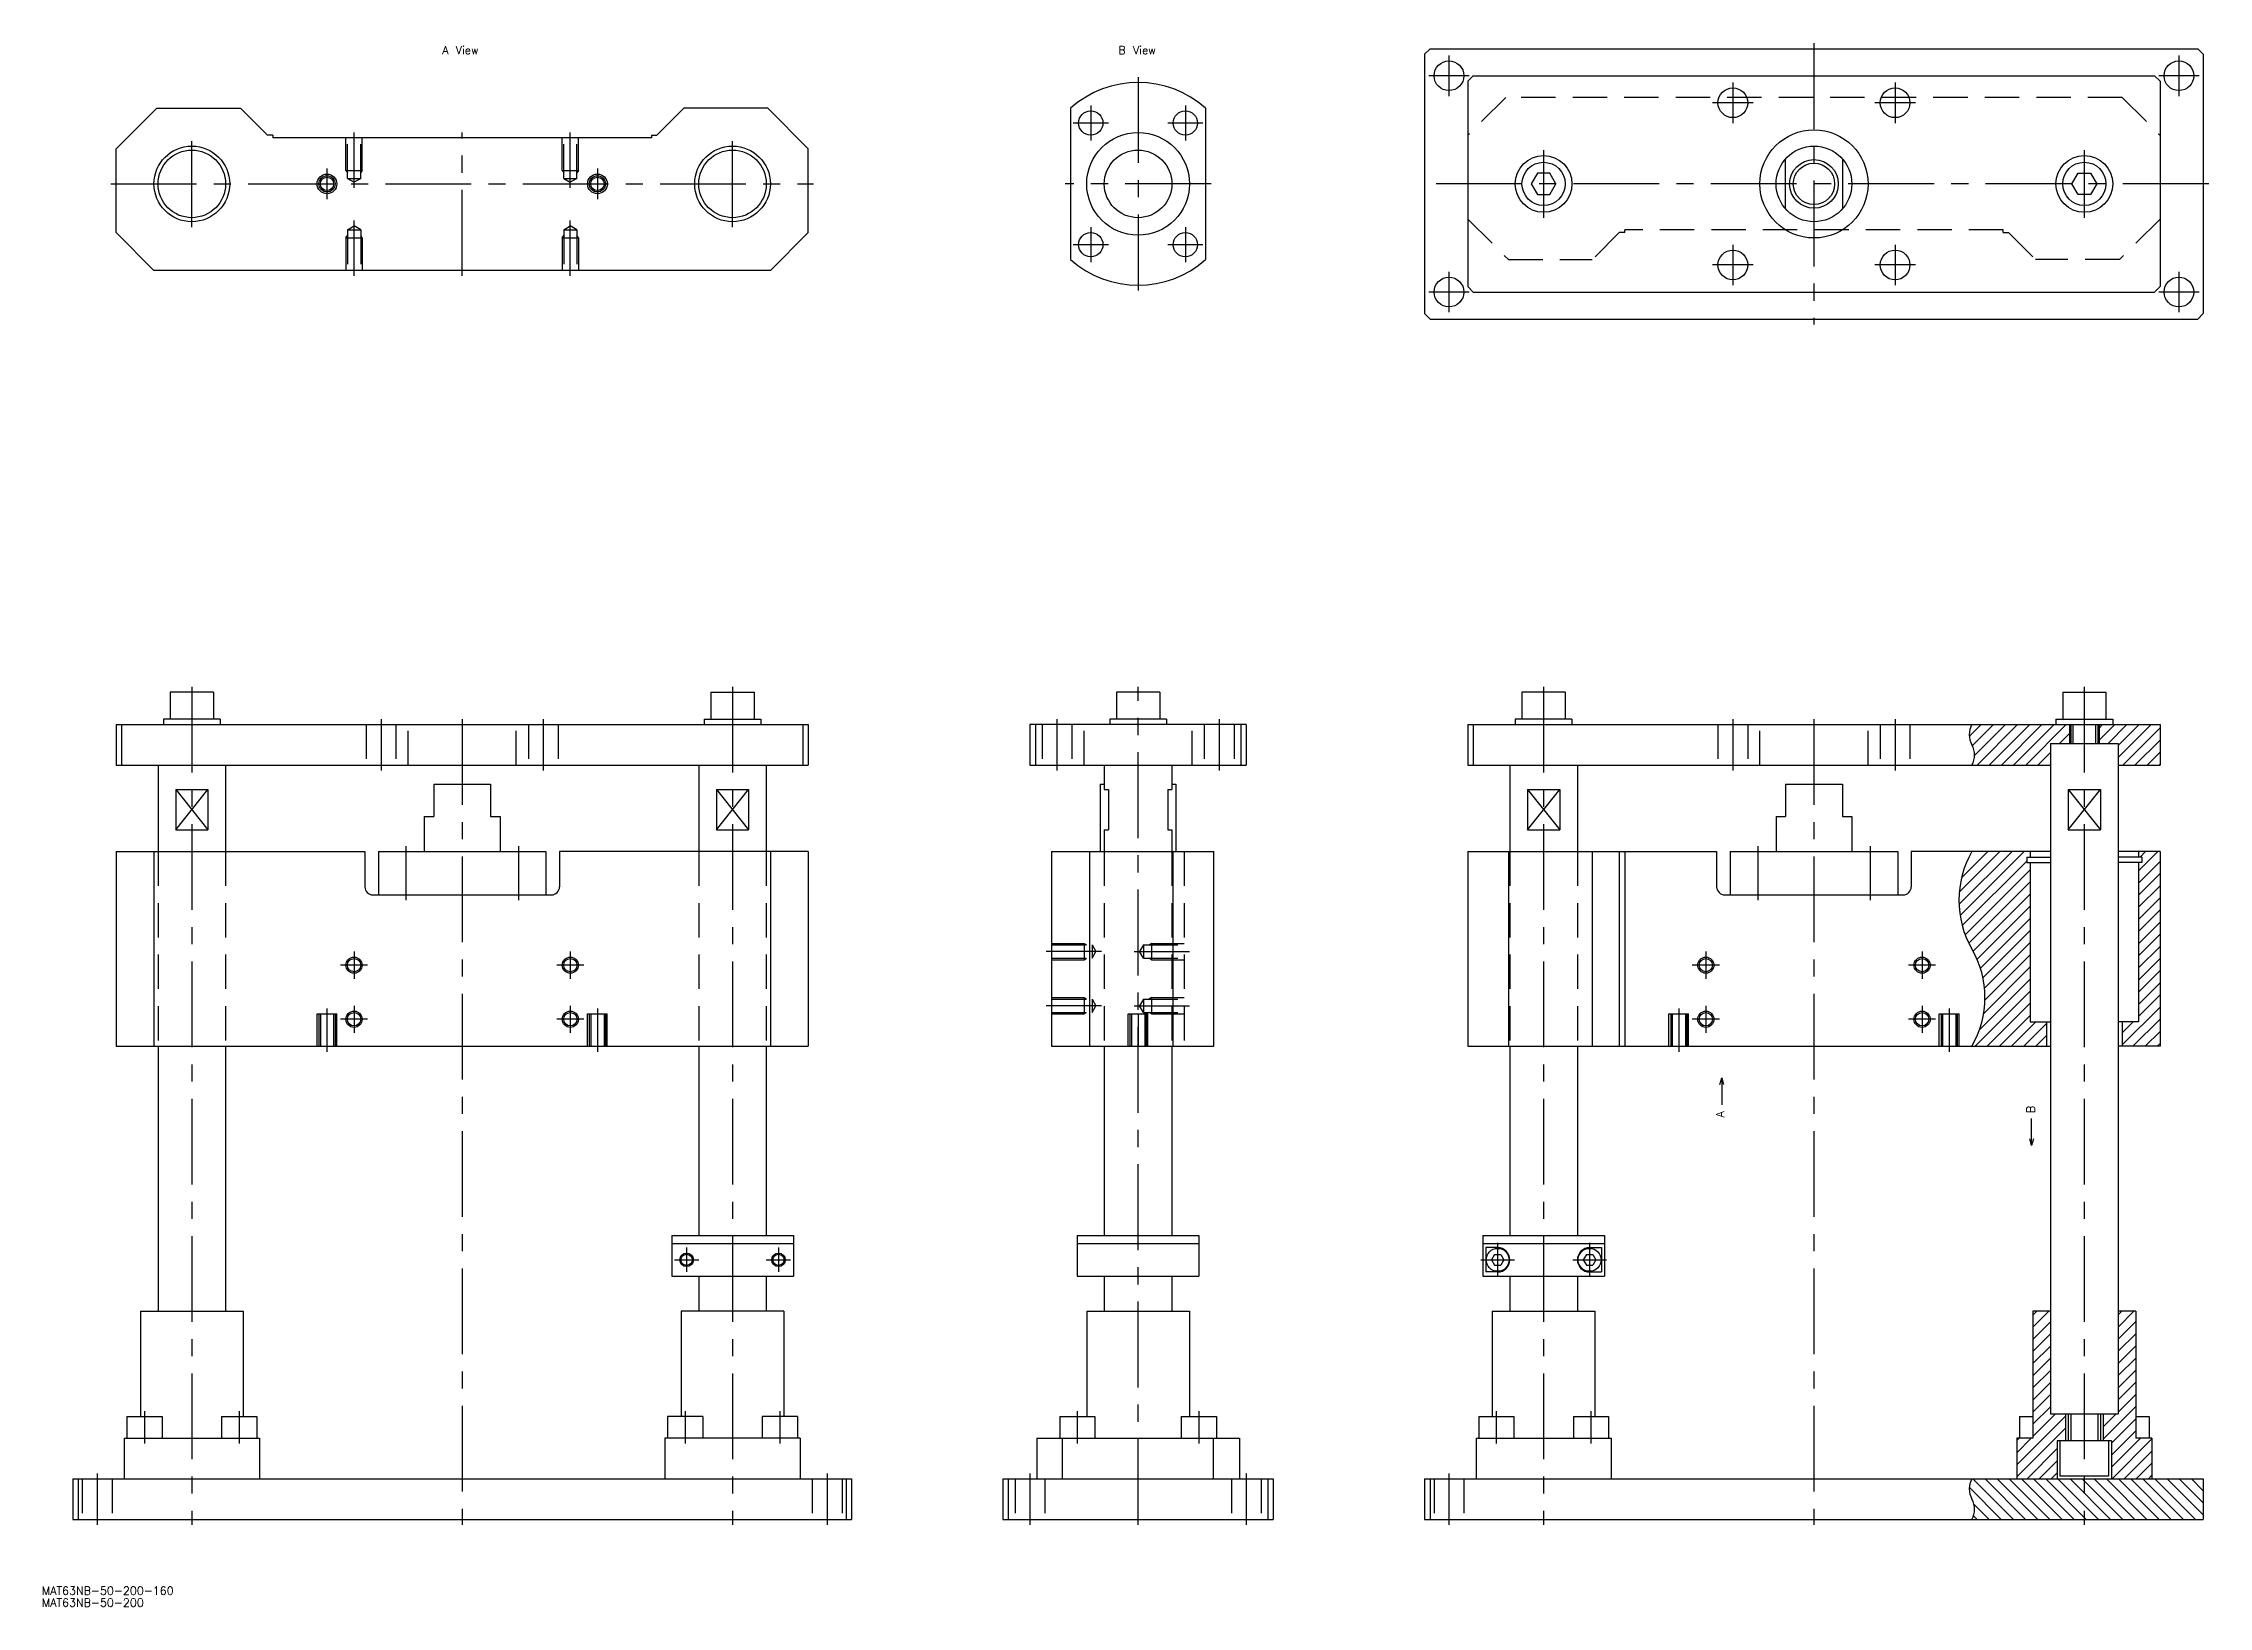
# Model space of a CAD drawing. Extents: x -405 to 396, y -526 to 52.
import ezdxf

# ---------------------------------------------------------------- set-up
doc = ezdxf.new("R2010")
doc.units = 0
doc.linetypes.add('CENTER', pattern=[50.8, 31.75, -6.35, 6.35, -6.35])
doc.linetypes.add('DASHED', pattern=[19.05, 12.7, -6.35])
doc.layers.get('0').update_dxf_attribs({"linetype": 'CONTINUOUS'})
doc.layers.add('CENTER', color=1, linetype='CENTER')
doc.styles.get("Standard").update_dxf_attribs({"font": 'txt.shx', "height": 3, "bigfont": 'bigfont.shx'})

# ---------------------------------------------------------------- blocks, each defined once
blk = doc.blocks.new('*U3')
at = {"color": 7, "linetype": 'CONTINUOUS'}
blk.add_text('MAT63NB-50-200-160', height=3, dxfattribs=at).set_placement((-405.45, -521.89))
blk = doc.blocks.new('*U4')
at = {"color": 7, "linetype": 'CONTINUOUS'}
blk.add_text('MAT63NB-50-200', height=3, dxfattribs=at).set_placement((-405.45, -526.31))
blk = doc.blocks.new('*U6')
at = {"color": 137, "linetype": 'CONTINUOUS'}
blk.add_text('A View', height=3, dxfattribs=at).set_placement((-257.37, 47.96))
blk = doc.blocks.new('*U7')
at = {"color": 137, "linetype": 'CONTINUOUS'}
blk.add_text('B View', height=3, dxfattribs=at).set_placement((-7.28, 47.96))
blk = doc.blocks.new('_OPEN30')
at = {"color": 0, "linetype": 'BYBLOCK'}
for p, q in [((-1, 0.27), (0, 0)), ((0, 0), (-1, -0.27)), ((0, 0), (-1, 0))]:
    blk.add_line(p, q, dxfattribs=at)
blk = doc.blocks.new('*U8')
at = {"color": 137, "linetype": 'CONTINUOUS'}
blk.add_lwpolyline([(330.51, -353.2), (330.51, -345.7)], dxfattribs=at)
at = {"color": 137, "linetype": 'CONTINUOUS', "xscale": 2.5, "yscale": 2.5, "zscale": 2.5, "rotation": 270}
blk.add_blockref('_OPEN30', (330.51, -355.7), dxfattribs=at)
blk = doc.blocks.new('*U9')
at = {"color": 137, "linetype": 'CONTINUOUS'}
blk.add_lwpolyline([(215.91, -333.2), (215.91, -340.7)], dxfattribs=at)
at = {"color": 137, "linetype": 'CONTINUOUS', "xscale": 2.5, "yscale": 2.5, "zscale": 2.5, "rotation": 90}
blk.add_blockref('_OPEN30', (215.91, -330.7), dxfattribs=at)
blk = doc.blocks.new('*U10')
at = {"color": 137, "linetype": 'CONTINUOUS'}
blk.add_text('A', height=3, rotation=90, dxfattribs=at).set_placement((216.83, -345.37))
blk = doc.blocks.new('*U11')
at = {"color": 137, "linetype": 'CONTINUOUS'}
blk.add_text('B', height=3, rotation=90, dxfattribs=at).set_placement((331.67, -343.71))

msp = doc.modelspace()

# ---------------------------------------------------------------- linework, layer by layer
at = {"color": 7, "linetype": 'CONTINUOUS'}
for p, q in [((106, 48), (108, 50)), ((108, 50), (392, 50)), ((392, 50), (394, 48)), ((106, 48), (106, -48)), ((394, 48), (394, -48)), ((122, 38), (124, 40)), ((122, 38), (122, -38)), ((124, 40), (376, 40)), ((378, 38), (376, 40)), ((378, 38), (378, -38)), ((-378, 13), (-363, 28)), ((-363, 28), (-332, 28)), ((-322, 18), (-332, 28)), ((-178, 18), (-168, 28)), ((-137, 28), (-168, 28)), ((-122, 13), (-137, 28)), ((-25, 27.95), (-25, -27.95)), ((25, 27.95), (25, -27.95)), ((-320, 18), (-322, 18)), ((-320, 18), (-320, 17)), ((-180, 17), (-320, 17)), ((-180, 18), (-180, 17)), ((-180, 18), (-178, 18)), ((-378, -18), (-378, 13)), ((-122, -18), (-122, 13)), ((239.5, -9.26), (239.5, 9.26)), ((260.5, 9.26), (260.5, -9.26)), ((147.71, 3.96), (145.43, 0)), ((145.43, 0), (147.71, -3.96)), ((152.29, 3.96), (147.71, 3.96)), ((154.58, 0), (152.29, 3.96)), ((345.42, 0), (347.71, 3.96)), ((347.71, 3.96), (352.29, 3.96)), ((352.29, 3.96), (354.57, 0)), ((354.57, 0), (352.29, -3.96)), ((147.71, -3.96), (152.29, -3.96)), ((152.29, -3.96), (154.58, 0)), ((347.71, -3.96), (345.42, 0)), ((352.29, -3.96), (347.71, -3.96)), ((-364, -32), (-378, -18)), ((-136, -32), (-122, -18)), ((-136, -32), (-364, -32)), ((124, -40), (122, -38)), ((124, -40), (376, -40)), ((376, -40), (378, -38)), ((106, -48), (108, -50)), ((394, -48), (392, -50)), ((108, -50), (392, -50)), ((-342, -188), (-358, -188)), ((-358, -188), (-358, -198)), ((-342, -188), (-342, -198)), ((-158, -188), (-142, -188)), ((-158, -188), (-158, -198)), ((-142, -188), (-142, -198)), ((8, -188), (-8, -188)), ((-8, -188), (-8, -198)), ((8, -188), (8, -198)), ((158, -188), (142, -188)), ((142, -188), (142, -198)), ((158, -188), (158, -198)), ((342, -188), (358, -188)), ((342, -188), (342, -198)), ((358, -188), (358, -198)), ((-378, -200), (-122, -200)), ((-378, -200), (-378, -215)), ((-376, -200), (-376, -215)), ((-339.5, -198), (-360.5, -198)), ((-360.5, -198), (-360.5, -200)), ((-339.5, -198), (-339.5, -200)), ((-160.5, -198), (-139.5, -198)), ((-160.5, -198), (-160.5, -200)), ((-139.5, -198), (-139.5, -200)), ((-124, -200), (-124, -215)), ((-122, -200), (-122, -215)), ((40, -200), (-40, -200)), ((-40, -200), (-40, -215)), ((-38, -200), (-38, -215)), ((10.5, -198), (-10.5, -198)), ((-10.5, -198), (-10.5, -200)), ((10.5, -198), (10.5, -200)), ((38, -200), (38, -215)), ((40, -200), (40, -215)), ((122, -200), (378, -200)), ((122, -200), (122, -215)), ((124, -200), (124, -215)), ((160.5, -198), (139.5, -198)), ((139.5, -198), (139.5, -200)), ((160.5, -198), (160.5, -200)), ((339.5, -198), (360.5, -198)), ((339.5, -198), (339.5, -200)), ((344.5, -200), (344.5, -207)), ((345, -200), (345, -207)), ((355, -200), (355, -207)), ((355.5, -200), (355.5, -207)), ((360.5, -198), (360.5, -200)), ((378, -200), (378, -215)), ((337.5, -207), (337.5, -455)), ((337.5, -207), (362.5, -207)), ((362.5, -207), (362.5, -455)), ((-378, -215), (-122, -215)), ((-362.5, -215), (-362.5, -247)), ((-337.5, -215), (-337.5, -247)), ((-162.5, -215), (-162.5, -247)), ((-137.5, -215), (-137.5, -247)), ((-40, -215), (40, -215)), ((-12.5, -215), (-12.5, -224)), ((12.5, -215), (12.5, -224)), ((122, -215), (337.5, -215)), ((137.5, -215), (137.5, -247)), ((162.5, -215), (162.5, -247)), ((362.5, -215), (378, -215)), ((-355.94, -224), (-355.94, -239)), ((-355.94, -224), (-344.06, -224)), ((-344.06, -224), (-344.06, -239)), ((-260.5, -222), (-239.5, -222)), ((-260.5, -222), (-260.5, -234)), ((-239.5, -222), (-239.5, -234)), ((-155.94, -224), (-155.94, -239)), ((-155.94, -224), (-144.06, -224)), ((-144.06, -224), (-144.06, -239)), ((-14, -222), (-14, -247)), ((-14, -222), (-12.5, -222)), ((-12.5, -224), (-11, -224)), ((-11, -224), (-11, -239)), ((11, -224), (11, -239)), ((11, -224), (12.5, -224)), ((12.5, -222), (14, -222)), ((14, -222), (14, -247)), ((144.06, -224), (144.06, -239)), ((144.06, -224), (155.94, -224)), ((155.94, -224), (155.94, -239)), ((239.5, -222), (260.5, -222)), ((239.5, -222), (239.5, -234)), ((260.5, -222), (260.5, -234)), ((344.06, -224), (344.06, -239)), ((344.06, -224), (355.94, -224)), ((355.94, -224), (355.94, -239)), ((-355.94, -239), (-344.06, -239)), ((-264, -234), (-264, -247)), ((-264, -234), (-260.5, -234)), ((-239.5, -234), (-236, -234)), ((-236, -234), (-236, -247)), ((-155.94, -239), (-144.06, -239)), ((-12.5, -239), (-12.5, -247)), ((-12.5, -239), (-11, -239)), ((11, -239), (12.5, -239)), ((12.5, -239), (12.5, -247)), ((144.06, -239), (155.94, -239)), ((236, -234), (236, -247)), ((236, -234), (239.5, -234)), ((260.5, -234), (264, -234)), ((264, -234), (264, -247)), ((344.06, -239), (355.94, -239)), ((-378, -247), (-286, -247)), ((-378, -247), (-378, -319)), ((-364, -247), (-364, -319)), ((-286, -247), (-286, -260)), ((-281, -247), (-219, -247)), ((-281, -247), (-281, -263)), ((-219, -247), (-219, -263)), ((-122, -247), (-214, -247)), ((-214, -247), (-214, -260)), ((-136, -247), (-136, -319)), ((-122, -247), (-122, -319)), ((-32, -247), (28, -247)), ((-32, -247), (-32, -319)), ((-18, -247), (-18, -319)), ((13, -319), (13, -247)), ((28, -319), (28, -247)), ((122, -247), (214, -247)), ((122, -247), (122, -319)), ((137, -247), (137, -319)), ((168, -247), (168, -319)), ((178, -247), (178, -319)), ((180, -247), (180, -319)), ((214, -247), (214, -260)), ((219, -247), (281, -247)), ((219, -247), (219, -263)), ((281, -247), (281, -263)), ((337.5, -247), (286, -247)), ((286, -247), (286, -260)), ((330, -247), (330, -249)), ((378, -247), (362.5, -247)), ((370, -247), (370, -249)), ((378, -247), (378, -319)), ((328.75, -249), (328.75, -251)), ((328.75, -249), (337.5, -249)), ((328.75, -251), (337.5, -251)), ((330, -251), (330, -310)), ((371.25, -249), (362.5, -249)), ((371.25, -251), (362.5, -251)), ((370, -251), (370, -310)), ((371.25, -249), (371.25, -251)), ((-283, -263), (-217, -263)), ((217, -263), (283, -263)), ((330, -310), (337.5, -310)), ((336, -310), (336, -319)), ((370, -310), (362.5, -310)), ((364, -310), (364, -319)), ((-378, -319), (-122, -319)), ((-362.5, -319), (-362.5, -417)), ((-337.5, -319), (-337.5, -417)), ((-162.5, -319), (-162.5, -389)), ((-137.5, -319), (-137.5, -389)), ((-32, -319), (28, -319)), ((-12.5, -319), (-12.5, -389)), ((12.5, -319), (12.5, -389)), ((122, -319), (337.5, -319)), ((137.5, -319), (137.5, -389)), ((162.5, -319), (162.5, -389)), ((378, -319), (362.5, -319)), ((-172.5, -389), (-127.5, -389)), ((-172.5, -389), (-172.5, -404)), ((-172.5, -392), (-127.5, -392)), ((-127.5, -389), (-127.5, -404)), ((-22.5, -389), (22.5, -389)), ((-22.5, -389), (-22.5, -404)), ((-22.5, -392), (22.5, -392)), ((22.5, -389), (22.5, -404)), ((127.5, -389), (172.5, -389)), ((127.5, -389), (127.5, -404)), ((127.5, -392), (172.5, -392)), ((172.5, -389), (172.5, -404)), ((133, -393.5), (128.62, -393.5)), ((128.62, -393.5), (128.62, -402.5)), ((131.85, -396), (130.69, -398)), ((130.69, -398), (131.85, -400)), ((131.85, -396), (134.15, -396)), ((131.85, -400), (134.15, -400)), ((134.15, -396), (135.31, -398)), ((135.31, -398), (134.15, -400)), ((165.85, -396), (164.69, -398)), ((164.69, -398), (165.85, -400)), ((165.85, -396), (168.15, -396)), ((165.85, -400), (168.15, -400)), ((167, -393.5), (171.38, -393.5)), ((168.15, -396), (169.31, -398)), ((169.31, -398), (168.15, -400)), ((171.38, -393.5), (171.38, -402.5)), ((-172.5, -404), (-127.5, -404)), ((-162.5, -404), (-162.5, -417)), ((-137.5, -404), (-137.5, -417)), ((-22.5, -404), (22.5, -404)), ((-12.5, -404), (-12.5, -417)), ((12.5, -404), (12.5, -417)), ((127.5, -404), (172.5, -404)), ((133, -402.5), (128.62, -402.5)), ((137.5, -404), (137.5, -417)), ((162.5, -404), (162.5, -417)), ((167, -402.5), (171.38, -402.5)), ((-369, -417), (-369, -456)), ((-369, -417), (-331, -417)), ((-331, -417), (-331, -456)), ((-169, -417), (-169, -456)), ((-131, -417), (-169, -417)), ((-131, -417), (-131, -456)), ((-19, -417), (19, -417)), ((-19, -417), (-19, -456)), ((19, -417), (19, -456)), ((131, -417), (131, -456)), ((131, -417), (169, -417)), ((169, -417), (169, -456)), ((331, -417), (331, -464)), ((337.5, -417), (331, -417)), ((369, -417), (362.5, -417)), ((369, -417), (369, -464)), ((-374, -456), (-361, -456)), ((-374, -456), (-374, -464)), ((-361, -456), (-361, -464)), ((-339, -456), (-326, -456)), ((-339, -456), (-339, -464)), ((-326, -456), (-326, -464)), ((-161, -456), (-174, -456)), ((-174, -456), (-174, -464)), ((-161, -456), (-161, -464)), ((-126, -456), (-139, -456)), ((-139, -456), (-139, -464)), ((-126, -456), (-126, -464)), ((-29, -456), (-16, -456)), ((-29, -456), (-29, -464)), ((-16, -456), (-16, -464)), ((16, -456), (29, -456)), ((16, -456), (16, -464)), ((29, -456), (29, -464)), ((126, -456), (139, -456)), ((126, -456), (126, -464)), ((139, -456), (139, -464)), ((161, -456), (174, -456)), ((161, -456), (161, -464)), ((174, -456), (174, -464)), ((326, -456), (331, -456)), ((326, -456), (326, -464)), ((337.5, -455), (362.5, -455)), ((343, -455), (343, -465)), ((344, -455), (344, -465)), ((356, -455), (356, -465)), ((357, -455), (357, -465)), ((369, -456), (374, -456)), ((374, -456), (374, -464)), ((-375, -464), (-325, -464)), ((-375, -464), (-375, -479)), ((-325, -464), (-325, -479)), ((-125, -464), (-175, -464)), ((-175, -464), (-175, -479)), ((-125, -464), (-125, -479)), ((-37.5, -464), (37.5, -464)), ((-37.5, -464), (-37.5, -479)), ((-27.95, -479), (-27.95, -464)), ((27.95, -479), (27.95, -464)), ((37.5, -464), (37.5, -479)), ((125, -464), (175, -464)), ((125, -464), (125, -479)), ((175, -464), (175, -479)), ((325, -464), (325, -479)), ((331, -464), (325, -464)), ((375, -464), (369, -464)), ((375, -464), (375, -479)), ((360, -465), (340, -465)), ((340, -465), (340, -479)), ((341, -465), (341, -478)), ((359, -465), (359, -478)), ((360, -465), (360, -479)), ((-394, -479), (-106, -479)), ((-394, -479), (-394, -494)), ((-392, -479), (-392, -494)), ((-108, -479), (-108, -494)), ((-106, -479), (-106, -494)), ((-50, -479), (50, -479)), ((-50, -479), (-50, -494)), ((-48, -479), (-48, -494)), ((48, -479), (48, -494)), ((50, -479), (50, -494)), ((106, -479), (394, -479)), ((106, -479), (106, -494)), ((108, -479), (108, -494)), ((359, -478), (341, -478)), ((394, -479), (394, -494)), ((-394, -494), (-106, -494)), ((-50, -494), (50, -494)), ((106, -494), (394, -494))]:
    msp.add_line(p, q, dxfattribs=at)
at = {"color": 3, "linetype": 'DASHED'}
for p, q in [((136, 32), (122, 18)), ((364, 32), (136, 32)), ((364, 32), (378, 18)), ((-293, 5), (-293, 17)), ((-292.46, 2), (-292.46, 17)), ((-287.54, 2), (-287.54, 17)), ((-287, 5), (-287, 17)), ((-213, 5), (-213, 17)), ((-212.46, 2), (-212.46, 17)), ((-207.54, 2), (-207.54, 17)), ((-207, 5), (-207, 17)), ((122, 18), (122, -13)), ((378, 18), (378, -13)), ((-293, 5), (-287, 5)), ((-293, 5), (-292.46, 4.06)), ((-292.46, 2), (-287.54, 2)), ((-292.46, 2), (-290, 0.58)), ((-287.54, 2), (-290, 0.58)), ((-287, 5), (-287.54, 4.06)), ((-213, 5), (-207, 5)), ((-213, 5), (-212.46, 4.06)), ((-212.46, 2), (-207.54, 2)), ((-212.46, 2), (-210, 0.58)), ((-207.54, 2), (-210, 0.58)), ((-207, 5), (-207.54, 4.06)), ((-292.46, -17), (-290, -15.58)), ((-287.54, -17), (-290, -15.58)), ((-212.46, -17), (-210, -15.58)), ((-207.54, -17), (-210, -15.58)), ((122, -13), (137, -28)), ((378, -13), (363, -28)), ((-293, -20), (-292.46, -19.06)), ((-293, -20), (-293, -32)), ((-293, -20), (-287, -20)), ((-292.46, -17), (-292.46, -32)), ((-292.46, -17), (-287.54, -17)), ((-287.54, -17), (-287.54, -32)), ((-287, -20), (-287.54, -19.06)), ((-287, -20), (-287, -32)), ((-213, -20), (-212.46, -19.06)), ((-213, -20), (-213, -32)), ((-213, -20), (-207, -20)), ((-212.46, -17), (-212.46, -32)), ((-212.46, -17), (-207.54, -17)), ((-207.54, -17), (-207.54, -32)), ((-207, -20), (-207.54, -19.06)), ((-207, -20), (-207, -32)), ((178, -18), (168, -28)), ((180, -18), (178, -18)), ((320, -17), (180, -17)), ((180, -18), (180, -17)), ((320, -18), (320, -17)), ((320, -18), (322, -18)), ((322, -18), (332, -28)), ((137, -28), (168, -28)), ((363, -28), (332, -28)), ((-285.5, -200), (-285.5, -215)), ((-274.5, -200), (-274.5, -215)), ((-270, -215), (-270, -200)), ((-230, -215), (-230, -200)), ((-225.5, -200), (-225.5, -215)), ((-214.5, -200), (-214.5, -215)), ((-35.5, -200), (-35.5, -215)), ((-24.5, -200), (-24.5, -215)), ((-20, -215), (-20, -200)), ((20, -215), (20, -200)), ((24.5, -200), (24.5, -215)), ((35.5, -200), (35.5, -215)), ((214.5, -200), (214.5, -215)), ((225.5, -200), (225.5, -215)), ((230, -215), (230, -200)), ((270, -215), (270, -200)), ((274.5, -200), (274.5, -215)), ((285.5, -200), (285.5, -215)), ((-362.5, -247), (-362.5, -319)), ((-337.5, -247), (-337.5, -319)), ((-162.5, -247), (-162.5, -319)), ((-137.5, -247), (-137.5, -319)), ((-12.5, -247), (-12.5, -319)), ((12.5, -247), (12.5, -319)), ((17, -247), (17, -319)), ((137.5, -247), (137.5, -319)), ((162.5, -247), (162.5, -319)), ((-32, -281), (-20, -281)), ((-32, -281.54), (-17, -281.54)), ((-32, -286.46), (-17, -286.46)), ((-32, -287), (-20, -287)), ((-20, -281), (-19.06, -281.54)), ((-20, -281), (-20, -287)), ((-20, -287), (-19.06, -286.46)), ((-17, -281.54), (-15.58, -284)), ((-17, -281.54), (-17, -286.46)), ((-17, -286.46), (-15.58, -284)), ((2, -281.54), (0.58, -284)), ((2, -286.46), (0.58, -284)), ((2, -281.54), (17, -281.54)), ((2, -281.54), (2, -286.46)), ((2, -286.46), (17, -286.46)), ((5, -281), (4.06, -281.54)), ((5, -287), (4.06, -286.46)), ((5, -281), (17, -281)), ((5, -281), (5, -287)), ((5, -287), (17, -287)), ((-32, -301), (-20, -301)), ((-32, -301.54), (-17, -301.54)), ((-20, -301), (-19.06, -301.54)), ((-20, -301), (-20, -307)), ((-17, -301.54), (-15.58, -304)), ((-17, -301.54), (-17, -306.46)), ((-17, -306.46), (-15.58, -304)), ((2, -301.54), (0.58, -304)), ((2, -306.46), (0.58, -304)), ((2, -301.54), (17, -301.54)), ((2, -301.54), (2, -306.46)), ((5, -301), (4.06, -301.54)), ((5, -301), (17, -301)), ((5, -301), (5, -307)), ((-303.65, -319), (-303.65, -307)), ((-303.65, -307), (-296.35, -307)), ((-303, -307), (-303, -319)), ((-302.46, -307), (-302.46, -319)), ((-297.54, -307), (-297.54, -319)), ((-297, -307), (-297, -319)), ((-296.35, -319), (-296.35, -307)), ((-203.65, -319), (-203.65, -307)), ((-203.65, -307), (-196.35, -307)), ((-203, -307), (-203, -319)), ((-202.46, -307), (-202.46, -319)), ((-197.54, -307), (-197.54, -319)), ((-197, -307), (-197, -319)), ((-196.35, -319), (-196.35, -307)), ((-32, -306.46), (-17, -306.46)), ((-32, -307), (-20, -307)), ((-20, -307), (-19.06, -306.46)), ((-3.65, -319), (-3.65, -307)), ((-3.65, -307), (3.65, -307)), ((-3, -307), (-3, -319)), ((-2.46, -307), (-2.46, -319)), ((2, -306.46), (17, -306.46)), ((2.46, -307), (2.46, -319)), ((3, -307), (3, -319)), ((3.65, -319), (3.65, -307)), ((5, -307), (4.06, -306.46)), ((5, -307), (17, -307)), ((196.35, -319), (196.35, -307)), ((196.35, -307), (203.65, -307)), ((197, -307), (197, -319)), ((197.54, -307), (197.54, -319)), ((202.46, -307), (202.46, -319)), ((203, -307), (203, -319)), ((203.65, -319), (203.65, -307)), ((296.35, -319), (296.35, -307)), ((296.35, -307), (303.65, -307)), ((297, -307), (297, -319)), ((297.54, -307), (297.54, -319)), ((302.46, -307), (302.46, -319)), ((303, -307), (303, -319)), ((303.65, -319), (303.65, -307)), ((-390.5, -479), (-390.5, -494)), ((-379.5, -479), (-379.5, -494)), ((-120.5, -479), (-120.5, -494)), ((-109.5, -479), (-109.5, -494)), ((-45.5, -479), (-45.5, -494)), ((-34.5, -479), (-34.5, -494)), ((34.5, -479), (34.5, -494)), ((45.5, -479), (45.5, -494)), ((109.5, -479), (109.5, -494)), ((120.5, -479), (120.5, -494))]:
    msp.add_line(p, q, dxfattribs=at)
at = {"color": 3, "linetype": 'CONTINUOUS'}
for p, q in [((307.45, -204.42), (311.87, -200)), ((308.58, -207.78), (316.36, -200)), ((309.43, -211.43), (320.85, -200)), ((310.34, -215), (325.34, -200)), ((314.84, -215), (329.84, -200)), ((319.33, -215), (334.33, -200)), ((323.82, -215), (338.82, -200)), ((328.31, -215), (343.31, -200)), ((345.81, -200), (345.81, -207)), ((354.19, -200), (354.19, -207)), ((355.5, -201.28), (356.78, -200)), ((355.5, -205.77), (361.27, -200)), ((358.76, -207), (365.76, -200)), ((362.5, -207.75), (370.25, -200)), ((362.5, -212.24), (374.74, -200)), ((340.8, -207), (344.5, -203.3)), ((364.23, -215), (378, -201.23)), ((368.72, -215), (378, -205.72)), ((332.8, -215), (337.5, -210.3)), ((337.29, -215), (337.5, -214.79)), ((373.21, -215), (378, -210.21)), ((377.7, -215), (378, -214.7)), ((-355.94, -224), (-344.06, -239)), ((-355.94, -239), (-344.06, -224)), ((-155.94, -224), (-144.06, -239)), ((-155.94, -239), (-144.06, -224)), ((144.06, -224), (155.94, -239)), ((144.06, -239), (155.94, -224)), ((344.06, -239), (355.94, -224)), ((344.06, -224), (355.94, -239)), ((303.64, -266.61), (323.25, -247)), ((303.72, -262.03), (318.76, -247)), ((304.05, -270.68), (327.74, -247)), ((304.57, -256.69), (314.27, -247)), ((370, -254.13), (377.13, -247)), ((370.64, -249), (372.64, -247)), ((304.85, -274.38), (328.75, -250.48)), ((305.94, -277.77), (330, -253.72)), ((370, -258.62), (378, -250.62)), ((370, -263.11), (378, -255.11)), ((307.3, -280.9), (330, -258.21)), ((308.88, -283.82), (330, -262.7)), ((370, -267.6), (378, -259.6)), ((370, -272.09), (378, -264.09)), ((310.35, -286.84), (330, -267.19)), ((311.56, -290.11), (330, -271.68)), ((370, -276.58), (378, -268.58)), ((312.49, -293.67), (330, -276.17)), ((370, -281.07), (378, -273.07)), ((370, -285.56), (378, -277.56)), ((313.08, -297.57), (330, -280.66)), ((313.24, -301.91), (330, -285.15)), ((370, -290.05), (378, -282.05)), ((370, -294.54), (378, -286.54)), ((311.22, -312.91), (330, -294.13)), ((312.77, -306.87), (330, -289.64)), ((370, -299.03), (378, -291.03)), ((370, -303.52), (378, -295.52)), ((309.62, -319), (330, -298.62)), ((314.11, -319), (330, -303.11)), ((370, -308.01), (378, -300.01)), ((318.6, -319), (330, -307.6)), ((323.09, -319), (332.09, -310)), ((327.58, -319), (336, -310.58)), ((364, -318.5), (378, -304.5)), ((364, -314.01), (368.01, -310)), ((367.99, -319), (378, -308.99)), ((332.07, -319), (336, -315.07)), ((372.48, -319), (378, -313.48)), ((376.97, -319), (378, -317.97)), ((331, -418.44), (332.44, -417)), ((331, -422.93), (336.93, -417)), ((331, -427.42), (337.5, -420.92)), ((362.5, -418.37), (363.87, -417)), ((362.5, -422.86), (368.36, -417)), ((362.5, -427.35), (369, -420.85)), ((331, -431.91), (337.5, -425.41)), ((331, -436.4), (337.5, -429.9)), ((362.5, -431.84), (369, -425.34)), ((362.5, -436.33), (369, -429.83)), ((331, -440.89), (337.5, -434.39)), ((331, -445.38), (337.5, -438.88)), ((362.5, -440.82), (369, -434.32)), ((362.5, -445.31), (369, -438.81)), ((331, -449.87), (337.5, -443.37)), ((331, -454.36), (337.5, -447.86)), ((362.5, -449.8), (369, -443.3)), ((362.5, -454.29), (369, -447.79)), ((325, -473.83), (343, -455.83)), ((331, -458.85), (337.5, -452.35)), ((331, -463.34), (339.34, -455)), ((344.95, -455), (344.95, -465)), ((355.05, -455), (355.05, -465)), ((357, -464.28), (369, -452.28)), ((357, -455.3), (357.3, -455)), ((357, -459.79), (361.79, -455)), ((325, -478.32), (343, -460.32)), ((325, -464.85), (325.85, -464)), ((325, -469.34), (330.34, -464)), ((360, -465.77), (369, -456.77)), ((360, -470.26), (369, -461.26)), ((360, -474.75), (370.75, -464)), ((360.24, -479), (375, -464.24)), ((328.81, -479), (340, -467.81)), ((333.3, -479), (340, -472.3)), ((342.81, -465), (343, -464.81)), ((364.73, -479), (375, -468.73)), ((323.79, -494), (308.79, -479)), ((328.28, -494), (313.28, -479)), ((332.77, -494), (317.77, -479)), ((337.26, -494), (322.26, -479)), ((341.75, -494), (326.75, -479)), ((346.24, -494), (331.24, -479)), ((350.73, -494), (335.73, -479)), ((337.79, -479), (340, -476.79)), ((355.22, -494), (340.22, -479)), ((359.71, -494), (344.71, -479)), ((364.2, -494), (349.2, -479)), ((368.69, -494), (353.69, -479)), ((373.18, -494), (358.18, -479)), ((377.67, -494), (362.67, -479)), ((382.16, -494), (367.16, -479)), ((369.22, -479), (375, -473.22)), ((386.65, -494), (371.65, -479)), ((373.71, -479), (375, -477.71)), ((391.14, -494), (376.14, -479)), ((394, -492.37), (380.63, -479)), ((394, -487.88), (385.12, -479)), ((394, -483.39), (389.61, -479)), ((319.3, -494), (307.44, -482.15)), ((314.81, -494), (309.19, -488.39)), ((310.32, -494), (309.02, -492.7))]:
    msp.add_line(p, q, dxfattribs=at)
at = {"color": 7, "linetype": 'CONTINUOUS'}
for centre, radius in [((115, 40), 5.5), ((385, 40), 5.5), ((220, 30), 5.5), ((280, 30), 5.5), ((-17.5, 22.5), 4.5), ((17.5, 22.5), 4.5), ((0, 0), 19), ((250, 0), 20), ((-350, 0), 14), ((-350, 0), 12.5), ((-150, 0), 14), ((-150, 0), 12.5), ((0, 0), 12.5), ((150, 0), 10.5), ((250, 0), 14), ((350, 0), 10.5), ((-300, 0), 3.65), ((-300, 0), 2.46), ((-200, 0), 3.65), ((-200, 0), 2.46), ((150, 0), 8), ((250, 0), 7.65), ((350, 0), 8), ((-17.5, -22.5), 4.5), ((17.5, -22.5), 4.5), ((220, -30), 5.5), ((280, -30), 5.5), ((115, -40), 5.5), ((385, -40), 5.5), ((-290, -289), 2.46), ((-210, -289), 2.46), ((210, -289), 2.46), ((290, -289), 2.46), ((-290, -309), 2.46), ((-210, -309), 2.46), ((210, -309), 2.46), ((290, -309), 2.46), ((-167, -398), 2.07), ((-133, -398), 2.07), ((133, -398), 4.25), ((167, -398), 4.25)]:
    msp.add_circle(centre, radius, dxfattribs=at)
at = {"color": 3, "linetype": 'CONTINUOUS'}
for centre, radius in [((250, 0), 9), ((-300, 0), 3), ((-200, 0), 3), ((-290, -289), 3), ((-210, -289), 3), ((210, -289), 3), ((290, -289), 3), ((-290, -309), 3), ((-210, -309), 3), ((210, -309), 3), ((290, -309), 3), ((-167, -398), 2.5), ((-133, -398), 2.5)]:
    msp.add_circle(centre, radius, dxfattribs=at)
at = {"color": 7, "linetype": 'CONTINUOUS'}
for centre, radius, start, end in [((0, 0), 37.5, 48.18969, 131.81031), ((0, 0), 37.5, 228.18969, 311.81031), ((-283, -260), 3, 180, 270), ((-217, -260), 3, 270, 0), ((217, -260), 3, 180, 270), ((283, -260), 3, 270, 0), ((133, -398), 4.5, 270, 90), ((167, -398), 4.5, 90, 270)]:
    msp.add_arc(centre, radius, start, end, dxfattribs=at)
at = {"color": 3, "linetype": 'CONTINUOUS'}
for centre, radius, start, end in [((314.92, -203.75), 7.5, 150, 210), ((301.93, -211.25), 7.5, 330.00003, 29.99999), ((339.6, -265), 36, 150, 210), ((277.25, -301), 36, 330.00003, 29.99999), ((314.92, -482.75), 7.5, 150, 210), ((301.93, -490.25), 7.5, 330.00003, 29.99999)]:
    msp.add_arc(centre, radius, start, end, dxfattribs=at)
at = {"layer": 'CENTER', "color": 1, "linetype": 'CENTER'}
for p, q in [((250, 52), (250, -52)), ((115, 47.5), (115, 32.5)), ((385, 47.5), (385, 32.5)), ((0, 39.5), (0, -39.5)), ((122.5, 40), (107.5, 40)), ((220, 37.5), (220, 22.5)), ((280, 37.5), (280, 22.5)), ((392.5, 40), (377.5, 40)), ((-17.5, 29), (-17.5, 16)), ((-17.5, 29), (-17.5, 16)), ((17.5, 29), (17.5, 16)), ((227.5, 30), (212.5, 30)), ((287.5, 30), (272.5, 30)), ((-290, -1.42), (-290, 19)), ((-250, -34), (-250, 19)), ((-210, -1.42), (-210, 19)), ((-11, 22.5), (-24, 22.5)), ((-11, 22.5), (-24, 22.5)), ((24, 22.5), (11, 22.5)), ((-350, -16), (-350, 16)), ((-150, -16), (-150, 16)), ((150, 12.5), (150, -12.5)), ((350, 12.5), (350, -12.5)), ((-380, 0), (-120, 0)), ((-300, 5.65), (-300, -5.65)), ((-200, 5.65), (-200, -5.65)), ((27, 0), (-27, 0)), ((396, 0), (104, 0)), ((-290, -34), (-290, -13.58)), ((-210, -34), (-210, -13.58)), ((-17.5, -16), (-17.5, -29)), ((17.5, -16), (17.5, -29)), ((-11, -22.5), (-24, -22.5)), ((24, -22.5), (11, -22.5)), ((220, -22.5), (220, -37.5)), ((280, -22.5), (280, -37.5)), ((227.5, -30), (212.5, -30)), ((287.5, -30), (272.5, -30)), ((122.5, -40), (107.5, -40)), ((115, -32.5), (115, -47.5)), ((392.5, -40), (377.5, -40)), ((385, -32.5), (385, -47.5)), ((-350, -186), (-350, -496)), ((-150, -186), (-150, -496)), ((0, -496), (0, -186)), ((150, -186), (150, -496)), ((350, -186), (350, -496)), ((-280, -198), (-280, -217)), ((-250, -198), (-250, -496)), ((-220, -198), (-220, -217)), ((-30, -198), (-30, -217)), ((30, -198), (30, -217)), ((220, -198), (220, -217)), ((250, -198), (250, -496)), ((280, -198), (280, -217)), ((-270.78, -245), (-270.78, -265)), ((-229.22, -245), (-229.22, -265)), ((229.22, -245), (229.22, -265)), ((270.78, -245), (270.78, -265)), ((-290, -284), (-290, -294)), ((-210, -284), (-210, -294)), ((-13.58, -284), (-34, -284)), ((-1.42, -284), (19, -284)), ((210, -284), (210, -294)), ((290, -284), (290, -294)), ((-285, -289), (-295, -289)), ((-205, -289), (-215, -289)), ((215, -289), (205, -289)), ((295, -289), (285, -289)), ((-290, -304), (-290, -314)), ((-210, -304), (-210, -314)), ((-13.58, -304), (-34, -304)), ((-1.42, -304), (19, -304)), ((210, -304), (210, -314)), ((290, -304), (290, -314)), ((-300, -305), (-300, -321)), ((-285, -309), (-295, -309)), ((-205, -309), (-215, -309)), ((-200, -305), (-200, -321)), ((0, -307), (0, -319)), ((200, -305), (200, -321)), ((215, -309), (205, -309)), ((295, -309), (285, -309)), ((300, -305), (300, -321)), ((133, -391.75), (133, -404.25)), ((167, -391.75), (167, -404.25)), ((-171.5, -398), (-162.5, -398)), ((-167, -393.5), (-167, -402.5)), ((-137.5, -398), (-128.5, -398)), ((-133, -393.5), (-133, -402.5)), ((126.75, -398), (139.25, -398)), ((160.75, -398), (173.25, -398)), ((-367.5, -454), (-367.5, -466)), ((-332.5, -454), (-332.5, -466)), ((-167.5, -454), (-167.5, -466)), ((-132.5, -454), (-132.5, -466)), ((-22.5, -454), (-22.5, -466)), ((22.5, -454), (22.5, -466)), ((132.5, -454), (132.5, -466)), ((167.5, -454), (167.5, -466)), ((-385, -477), (-385, -496)), ((-115, -477), (-115, -496)), ((-40, -477), (-40, -496)), ((40, -477), (40, -496)), ((115, -477), (115, -496))]:
    msp.add_line(p, q, dxfattribs=at)

# ---------------------------------------------------------------- block references
at = {"color": 7, "linetype": 'CONTINUOUS'}
for name in ['*U6', '*U7', '*U9', '*U10', '*U11', '*U8', '*U3', '*U4']:
    msp.add_blockref(name, (0, 0), dxfattribs=at)

doc.saveas('drawing.dxf')
